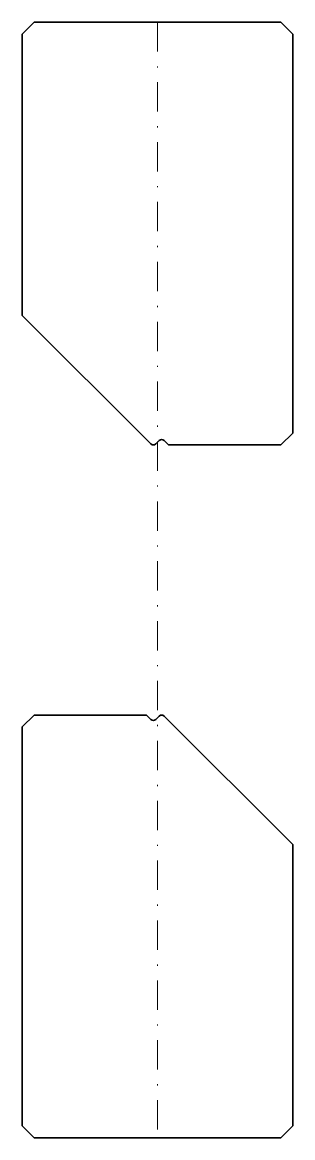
# Model space of a CAD drawing. Header units: millimetres. Extents: x -11.5 to 11.5, y 0 to 95.
import ezdxf

# ---------------------------------------------------------------- set-up
doc = ezdxf.new("R2010")
doc.units = ezdxf.units.MM
doc.header["$LTSCALE"] = 5
doc.linetypes.add('AUSGEZOGEN', pattern=[0])
doc.linetypes.add('DASHDOT', pattern=[1, 0.5, -0.25, 0, -0.25])
doc.layers.add('2', color=7, linetype='Continuous')

msp = doc.modelspace()

# ---------------------------------------------------------------- linework, layer by layer
at = {"layer": '2', "color": 7, "linetype": 'AUSGEZOGEN', "lineweight": 35}
for p, q in [((-10.5, 95), (-11.5, 94)), ((10.5, 95), (-10.5, 95)), ((11.5, 94), (10.5, 95)), ((-11.5, 94), (-11.5, 70.022)), ((11.5, 60), (11.5, 94)), ((-11.5, 70.022), (-0.566, 59.088)), ((10.5, 59), (11.5, 60)), ((-0.141, 59.088), (0.141, 59.371)), ((0.566, 59.371), (0.849, 59.088)), ((1.061, 59), (10.5, 59)), ((-10.5, 36), (-11.5, 35)), ((-1.061, 36), (-10.5, 36)), ((-0.566, 35.629), (-0.849, 35.912)), ((0.141, 35.912), (-0.141, 35.629)), ((11.5, 24.978), (0.566, 35.912)), ((-11.5, 35), (-11.5, 1)), ((11.5, 1), (11.5, 24.978)), ((-11.5, 1), (-10.5, 0)), ((10.5, 0), (11.5, 1)), ((-10.5, 0), (10.5, 0))]:
    msp.add_line(p, q, dxfattribs=at)
at = {"layer": '2', "color": 7, "linetype": 'DASHDOT', "lineweight": 18}
msp.add_line((0, 95), (0, 0), dxfattribs=at)
at = {"layer": '2', "color": 7, "linetype": 'AUSGEZOGEN', "lineweight": 35}
for centre, start, end in [((-0.354, 59.3), 225, 315), ((0.354, 59.159), 45, 135), ((1.061, 59.3), 225, 270), ((-1.061, 35.7), 45, 90), ((-0.354, 35.841), 225, 315), ((0.354, 35.7), 45, 135)]:
    msp.add_arc(centre, 0.3, start, end, dxfattribs=at)

doc.saveas('drawing.dxf')
